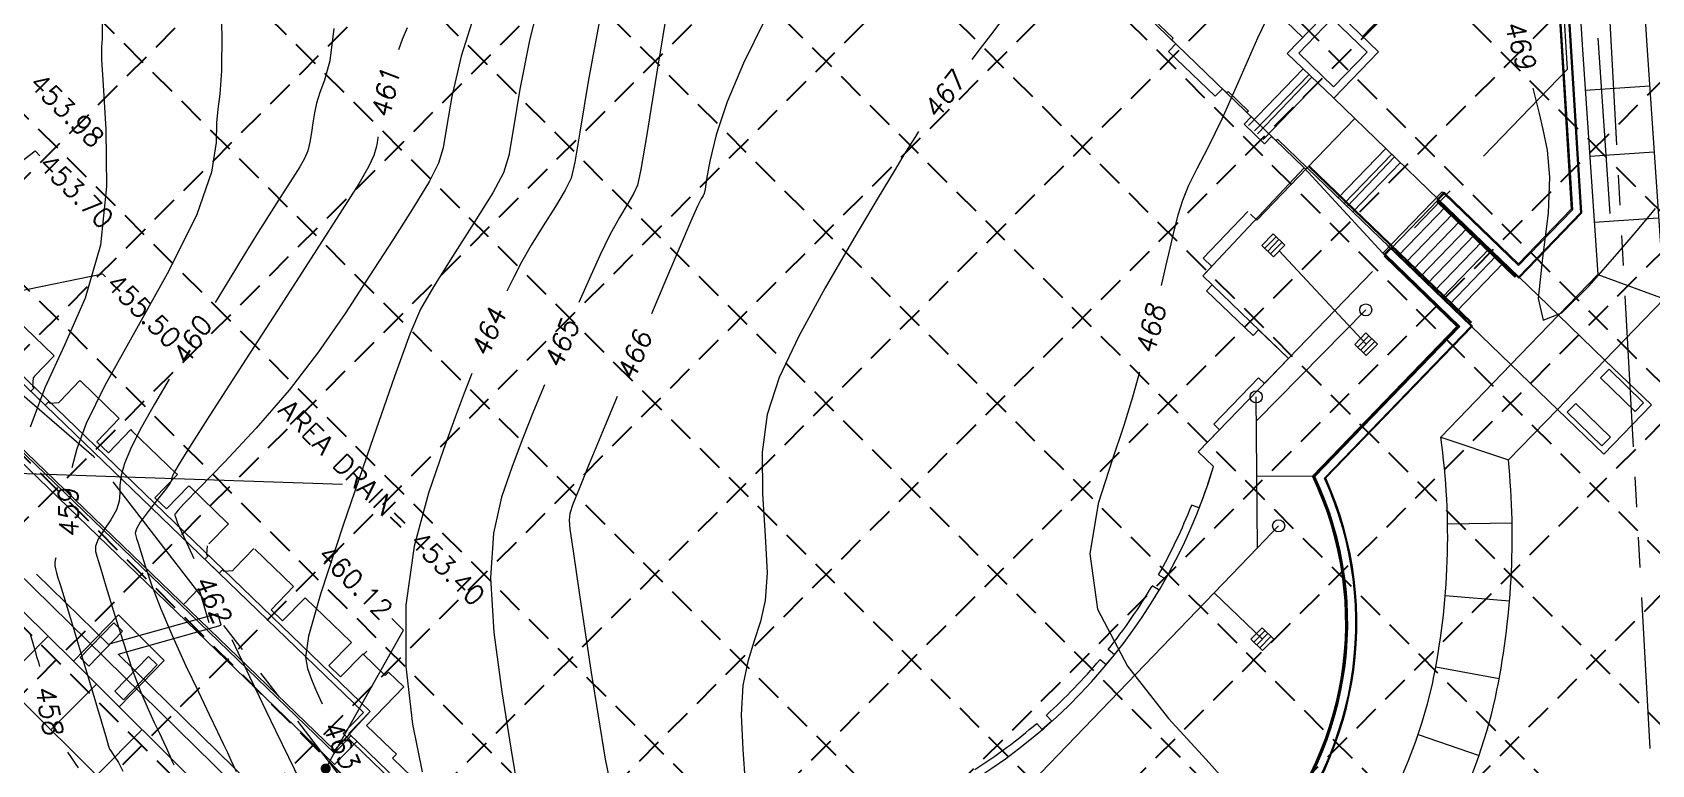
# Model space of a CAD drawing. Header units: inches. Extents: x 4334 to 5439, y 4649 to 5754.
# Drawn here: x 4893.8 to 5094.6, y 5008.4 to 5099.3 of the extents above; entities that cross this region are included whole.
import ezdxf
from ezdxf.enums import TextEntityAlignment as Align

# ---------------------------------------------------------------- set-up
doc = ezdxf.new("R2010")
doc.units = ezdxf.units.IN
doc.header["$LTSCALE"] = 30
doc.header["$MEASUREMENT"] = 0
for name, pattern in [('DASHED', [0.75, 0.5, -0.25]), ('DIVIDE2', [0.625, 0.25, -0.125, 0, -0.125, 0, -0.125]), ('HIDDEN', [0.375, 0.25, -0.125]), ('PHANTOM2', [1.25, 0.625, -0.125, 0.125, -0.125, 0.125, -0.125])]:
    doc.linetypes.add(name, pattern=pattern)
for name, color, linetype in [('0s-furniture', 7, 'Continuous'), ('0s-handrail', 7, 'Continuous'), ('0S-jnts', 7, 'Continuous'), ('0s-paving', 1, 'Continuous'), ('0s-paving detail', 1, 'Continuous'), ('0S-walk', 1, 'Continuous'), ('0S-wall', 1, 'Continuous'), ('0s-wall cap', 1, 'Continuous'), ('BLDG', 10, 'Continuous'), ('BLDG BELOW', 6, 'DASHED'), ('BNDY RWC', 4, 'PHANTOM2'), ('C-BLDG', 7, 'Continuous'), ('CONC', 8, 'Continuous'), ('DA LINE', 211, 'DIVIDE2'), ('EC', 15, 'Continuous'), ('GRID', 254, 'HIDDEN'), ('PC', 15, 'Continuous'), ('SW_AREA_DRAINS', 7, 'Continuous'), ('SW_PERF_DRAIN', 183, 'Continuous'), ('SW_PIPE', 30, 'Continuous'), ('SW_PIPE_HDPE', 6, 'Continuous'), ('SW_PIPE_HDPE_18', 1, 'Continuous')]:
    doc.layers.add(name, color=color, linetype=linetype)
doc.styles.add('C80', font='SIMPLEX.shx', dxfattribs={"height": 0.04})

# ---------------------------------------------------------------- blocks, each defined once
blk = doc.blocks.new('_Dot')
at = {"color": 0, "linetype": 'ByBlock', "lineweight": -2}
blk.add_line((-0.5, 0), (-1, 0), dxfattribs=at)
at = {"color": 0, "linetype": 'ByBlock', "const_width": 0.5}
blk.add_lwpolyline([(-0.25, 0, 1), (0.25, 0, 1)], format="xyb", close=True, dxfattribs=at)

msp = doc.modelspace()

# ---------------------------------------------------------------- linework, layer by layer
at = {"layer": '0s-furniture', "color": 7, "lineweight": 0}
for points in [[(5089.34, 5057.49), (5093.63, 5053.3), (5092.59, 5052.23), (5088.29, 5056.41)], [(5085.21, 5053.25), (5089.51, 5049.06), (5088.46, 5047.99), (5084.16, 5052.17)], [(4899.74, 5021.71), (4903.91, 5026.02), (4904.99, 5024.98), (4900.82, 5020.66)], [(4904.05, 5017.54), (4908.22, 5021.85), (4909.3, 5020.81), (4905.13, 5016.49)]]:
    msp.add_lwpolyline(points, close=True, dxfattribs=at)
at = {"layer": '0s-handrail', "color": 7, "lineweight": 0}
for p, q in [((5072.19, 5063.23), (5052.07, 5082.64)), ((5072.28, 5063.32), (5052.16, 5082.73)), ((5077.66, 5068.89), (5067.95, 5078.27)), ((5077.75, 5068.98), (5068.04, 5078.36))]:
    msp.add_line(p, q, dxfattribs=at)
at = {"layer": '0S-jnts', "color": 7, "lineweight": 0}
for p, q in [((5086.4, 5092.1), (5094.38, 5092.64)), ((5086.95, 5083.91), (5094.93, 5084.45)), ((5087.51, 5075.72), (5095.49, 5076.26)), ((5077.75, 5068.98), (5077.66, 5068.89)), ((5087.94, 5069.23), (5096.17, 5066.23)), ((5077.17, 5058.07), (5083.07, 5064.19)), ((5083.07, 5064.19), (5088.83, 5058.63)), ((5072.28, 5063.32), (5072.19, 5063.23)), ((5077.17, 5058.07), (5082.93, 5052.51)), ((5082.93, 5052.51), (5088.83, 5058.63)), ((5068.48, 5049.07), (5076.87, 5046.24)), ((5069.32, 5038.3), (5077.32, 5038.44)), ((5069.03, 5029.41), (5077, 5028.75)), ((4890.16, 5018.68), (4895.78, 5024.37)), ((4898.93, 5021.26), (4904.61, 5015.62)), ((5067.86, 5020.58), (5075.72, 5019.14)), ((4901.77, 5018.44), (4896.13, 5012.76)), ((4907.45, 5012.8), (4901.81, 5007.12)), ((5065.66, 5012.16), (5073.23, 5009.58))]:
    msp.add_line(p, q, dxfattribs=at)
at = {"layer": '0s-paving', "color": 7, "lineweight": 0}
for p, q in [((5089.35, 5172.67), (5094, 5098.28)), ((5081.36, 5172.17), (5086.01, 5097.78)), ((5058.78, 5098.77), (5068.5, 5108.84)), ((5094, 5098.26), (5096.17, 5066.23)), ((5086.02, 5097.72), (5087.94, 5069.23)), ((5068.21, 5078.54), (5055.2, 5091.1)), ((5051.9, 5082.47), (5062.06, 5072.65)), ((5062.3, 5072.42), (5068.21, 5078.54)), ((5063.2, 5071.55), (5069.11, 5077.67)), ((5064.1, 5070.69), (5070.01, 5076.8)), ((5065, 5069.82), (5070.91, 5075.93)), ((5065.9, 5068.95), (5071.81, 5075.07)), ((5066.8, 5068.08), (5072.71, 5074.2)), ((5067.7, 5067.21), (5073.6, 5073.33)), ((5068.6, 5066.35), (5074.5, 5072.46)), ((5069.5, 5065.48), (5075.4, 5071.59)), ((5070.4, 5064.61), (5076.3, 5070.73)), ((5083.07, 5064.19), (5078.15, 5068.95)), ((4877.59, 5042.33), (4898.93, 5021.26)), ((4880.21, 5028.56), (4921.51, 4987.56)), ((4904.49, 5027.01), (4898.93, 5021.26)), ((4904.49, 5027.01), (4910.17, 5021.37)), ((4910.17, 5021.37), (4904.61, 5015.62)), ((4904.61, 5015.62), (4927.15, 4993.24))]:
    msp.add_line(p, q, dxfattribs=at)
for centre, radius, start, end in [((4979.96, 5036.75), 89.37, 348.1676, 7.9213), ((4979.96, 5036.75), 97.37, 348.1676, 5.5921), ((5006.15, 5032.4), 62.86, 276.1181, 347.1541), ((5006.15, 5032.4), 70.85, 333.2397, 347.2708)]:
    msp.add_arc(centre, radius, start, end, dxfattribs=at)
at = {"layer": '0s-paving detail', "color": 7, "lineweight": 0}
for p, q in [((5051.35, 5098.63), (5041.64, 5108.01)), ((5044.65, 5087.73), (5051.42, 5094.75)), ((5045.37, 5087.04), (5052.14, 5094.05)), ((5045.73, 5086.69), (5052.5, 5093.7)), ((5046.45, 5085.99), (5053.22, 5093.01)), ((5057.81, 5088.58), (5051.9, 5082.47)), ((5055.77, 5078.73), (5061.67, 5084.85)), ((5056.49, 5078.04), (5062.39, 5084.15)), ((5056.85, 5077.69), (5062.75, 5083.81)), ((5057.57, 5077), (5063.47, 5083.11))]:
    msp.add_line(p, q, dxfattribs=at)
at = {"layer": '0S-walk', "color": 7, "lineweight": 0}
for p, q in [((5083.07, 5064.19), (5087.94, 5069.23)), ((5088.83, 5058.63), (5096.17, 5066.23)), ((5077.17, 5058.07), (5072.24, 5062.83)), ((5068.48, 5049.07), (5077.17, 5058.07))]:
    msp.add_line(p, q, dxfattribs=at)
for points in [[(5094.59, 5053.08), (5088.83, 5058.63)], [(5094.59, 5053.08), (5088.68, 5046.96), (5082.93, 5052.51), (5076.87, 5046.24)]]:
    msp.add_lwpolyline(points, dxfattribs=at)
at = {"layer": '0S-wall', "color": 7, "lineweight": 0}
for p, q in [((5078.87, 5172.02), (5084.79, 5077.27)), ((5079.86, 5172.08), (5085.82, 5076.89)), ((5068.21, 5078.54), (5068.9, 5079.26)), ((5078.15, 5068.95), (5068.21, 5078.54)), ((5078.12, 5070.36), (5068.9, 5079.26)), ((5078.12, 5070.36), (5084.79, 5077.27)), ((5078.15, 5068.95), (5085.82, 5076.89)), ((5061.61, 5071.7), (5062.3, 5072.42)), ((5072.24, 5062.83), (5061.82, 5072.89)), ((5070.83, 5062.8), (5061.61, 5071.7)), ((5052.85, 5044.18), (5070.83, 5062.8)), ((5054.05, 5043.98), (5072.24, 5062.83))]:
    msp.add_line(p, q, dxfattribs=at)
for points in [[(5060.75, 5096.86), (5055, 5102.41), (5049.44, 5096.66), (5055.2, 5091.1)], [(5055.02, 5101), (5059.34, 5096.83), (5055.17, 5092.51), (5050.86, 5096.68)]]:
    msp.add_lwpolyline(points, close=True, dxfattribs=at)
for radius, start, end in [(42.33, 246.6305, 25.3891), (43.33, 247.5486, 24.471)]:
    msp.add_arc((5014.61, 5026.03), radius, start, end, dxfattribs=at)
at = {"layer": '0s-wall cap', "color": 7, "lineweight": 0}
for p, q in [((5078.74, 5172.01), (5084.66, 5077.32)), ((5079.99, 5172.09), (5085.94, 5076.84)), ((5068.03, 5078.54), (5068.9, 5079.44)), ((5078.15, 5068.77), (5068.03, 5078.54)), ((5078.12, 5070.54), (5068.9, 5079.44)), ((5078.12, 5070.54), (5084.66, 5077.32)), ((5078.15, 5068.77), (5085.94, 5076.84)), ((5061.43, 5071.7), (5062.3, 5072.6)), ((5072.42, 5062.83), (5062.3, 5072.6)), ((5070.65, 5062.8), (5061.43, 5071.7)), ((5052.7, 5044.21), (5070.65, 5062.8)), ((5054.2, 5043.96), (5072.42, 5062.83))]:
    msp.add_line(p, q, dxfattribs=at)
for radius, start, end in [(42.21, 246.5131, 25.5065), (43.46, 247.6607, 24.3589)]:
    msp.add_arc((5014.61, 5026.03), radius, start, end, dxfattribs=at)
at = {"layer": 'BLDG', "color": 7, "lineweight": 0}
for p, q in [((5032.75, 5100.96), (5035.27, 5098.53)), ((5035.27, 5098.53), (5035.09, 5098.35)), ((5035.09, 5098.35), (5035.63, 5097.83)), ((5035.27, 5098.53), (5035.27, 5098.53)), ((5035.63, 5097.83), (5034.73, 5096.9)), ((5034.73, 5096.9), (5040.49, 5091.34)), ((5040.49, 5091.34), (5041.39, 5092.27)), ((5041.39, 5092.27), (5041.93, 5091.75)), ((5041.93, 5091.75), (5042.1, 5091.93)), ((5042.1, 5091.93), (5044.62, 5089.5)), ((5044.98, 5088.8), (5044.09, 5087.87)), ((5044.62, 5089.5), (5044.44, 5089.32)), ((5044.44, 5089.32), (5044.98, 5088.8)), ((5044.09, 5087.87), (5046.61, 5085.44)), ((5046.61, 5085.44), (5047.5, 5086.37)), ((5047.5, 5086.37), (5048.04, 5085.85)), ((5048.04, 5085.85), (5048.22, 5086.03)), ((5048.22, 5086.03), (5051.9, 5082.47)), ((5051.9, 5082.47), (5045.65, 5075.99)), ((5044.57, 5077.03), (5039.02, 5071.28)), ((5045.65, 5075.99), (5044.9, 5076.71)), ((4873.84, 5073.85), (4934.9, 5014.9)), ((5040.1, 5070.24), (5038.97, 5069.07)), ((5039.02, 5071.28), (5040.1, 5070.24)), ((5038.97, 5069.07), (5040.14, 5067.94)), ((5040.14, 5067.94), (5039.44, 5067.22)), ((5039.44, 5067.22), (5045.2, 5061.66)), ((4891.72, 5063.76), (4896.43, 5059.22)), ((5045.2, 5061.66), (5045.89, 5062.38)), ((5045.89, 5062.38), (5049.58, 5058.82)), ((4896.55, 5059.16), (4894.09, 5056.61)), ((4896.43, 5059.22), (4896.43, 5059.22)), ((4896.43, 5059.22), (4896.43, 5059.22)), ((4896.43, 5059.22), (4896.43, 5059.22)), ((4896.43, 5059.22), (4896.43, 5059.22)), ((4896.43, 5059.22), (4896.43, 5059.22)), ((4896.43, 5059.22), (4896.43, 5059.22)), ((4896.55, 5059.16), (4896.46, 5059.25)), ((5049.58, 5058.82), (5046.6, 5055.73)), ((4893.92, 5056.43), (4893.85, 5055.34)), ((4894, 5056.52), (4893.92, 5056.43)), ((4894.09, 5056.61), (4894, 5056.52)), ((4894, 5056.52), (4894, 5056.52)), ((4894.09, 5056.61), (4894.09, 5056.61)), ((4897.27, 5053.54), (4899.73, 5056.09)), ((4899.73, 5056.09), (4899.82, 5056.01)), ((4899.82, 5056.01), (4904.52, 5051.46)), ((5045.88, 5056.43), (5040.32, 5050.67)), ((5046.6, 5055.73), (5045.88, 5056.43)), ((4894.09, 5055.23), (4893.62, 5054.75)), ((4893.62, 5054.75), (4895.42, 5053.01)), ((4893.85, 5055.34), (4893.94, 5055.25)), ((4893.94, 5055.25), (4893.94, 5055.25)), ((4893.94, 5055.25), (4894.09, 5055.23)), ((4895.42, 5053.01), (4895.83, 5053.43)), ((4895.83, 5053.43), (4895.91, 5053.34)), ((4895.91, 5053.34), (4895.91, 5053.34)), ((4895.91, 5053.34), (4896, 5053.26)), ((4896, 5053.26), (4897.09, 5053.36)), ((4897.09, 5053.36), (4897.18, 5053.45)), ((4897.18, 5053.45), (4897.27, 5053.54)), ((4897.18, 5053.45), (4897.18, 5053.45)), ((4897.27, 5053.54), (4897.27, 5053.54)), ((4904.61, 5051.38), (4901.83, 5048.5)), ((4903.27, 5047.11), (4906.05, 5049.99)), ((4904.52, 5051.46), (4904.52, 5051.46)), ((4904.61, 5051.38), (4904.52, 5051.46)), ((4904.61, 5051.38), (4904.61, 5051.38)), ((4906.05, 5049.99), (4906.14, 5049.9)), ((4906.14, 5049.9), (4911.72, 5044.52)), ((5041.04, 5049.98), (5038.41, 5047.25)), ((5040.32, 5050.67), (5041.04, 5049.98)), ((4901.83, 5048.5), (4903.27, 5047.11)), ((5038.41, 5047.25), (5040.31, 5045.42)), ((4911.81, 5044.43), (4909.03, 5041.55)), ((4911.81, 5044.43), (4911.72, 5044.52)), ((4910.47, 5040.16), (4913.25, 5043.04)), ((4913.25, 5043.04), (4913.34, 5042.95)), ((4913.34, 5042.95), (4918.04, 5038.41)), ((4909.03, 5041.55), (4910.47, 5040.16)), ((5038.52, 5040.28), (5037.58, 5040.63)), ((4918.13, 5038.32), (4915.73, 5035.84)), ((4918.13, 5038.32), (4918.04, 5038.41)), ((4915.61, 5034.33), (4915.2, 5033.91)), ((4915.2, 5033.91), (4917, 5032.18)), ((4915.5, 5035.6), (4915.43, 5034.5)), ((4915.43, 5034.5), (4915.52, 5034.42)), ((4915.52, 5034.42), (4915.52, 5034.42)), ((4915.52, 5034.42), (4915.61, 5034.33)), ((4918.91, 5032.77), (4921.31, 5035.26)), ((4921.4, 5035.17), (4926.11, 5030.63)), ((4917, 5032.18), (4917.41, 5032.6)), ((4917.41, 5032.6), (4917.5, 5032.51)), ((4917.5, 5032.51), (4917.5, 5032.51)), ((4917.5, 5032.51), (4917.59, 5032.42)), ((4917.59, 5032.42), (4918.68, 5032.53)), ((4918.68, 5032.53), (4918.76, 5032.62)), ((4918.76, 5032.62), (4918.82, 5032.68)), ((4918.76, 5032.62), (4918.76, 5032.62)), ((4918.82, 5032.68), (4918.91, 5032.77)), ((5033.47, 5031.97), (5034.35, 5031.47)), ((4926.2, 5030.54), (4923.42, 5027.66)), ((4926.2, 5030.54), (4926.11, 5030.63)), ((5033.55, 5030.09), (5032.68, 5030.6)), ((5034.35, 5031.47), (5033.55, 5030.09)), ((5033.55, 5030.09), (5033.55, 5030.09)), ((5034.35, 5031.47), (5034.35, 5031.47)), ((4924.86, 5026.27), (4927.64, 5029.15)), ((4927.64, 5029.15), (4927.73, 5029.06)), ((4927.73, 5029.06), (4933.3, 5023.68)), ((4923.42, 5027.66), (4924.86, 5026.27)), ((4933.39, 5023.59), (4930.61, 5020.72)), ((4932.05, 5019.33), (4934.83, 5022.2)), ((4933.39, 5023.59), (4933.3, 5023.68)), ((4934.83, 5022.2), (4934.92, 5022.12)), ((5027, 5020.85), (5028, 5022.08)), ((5028, 5022.08), (5027.22, 5022.72)), ((5028, 5022.08), (5028, 5022.08)), ((4930.61, 5020.72), (4932.05, 5019.33)), ((5026.22, 5021.49), (5027, 5020.85)), ((5027, 5020.85), (5027, 5020.85)), ((4934.9, 5014.9), (4932.38, 5012.29)), ((5020.23, 5013.84), (5019.04, 5012.79)), ((5019.56, 5014.59), (5020.23, 5013.84)), ((5020.23, 5013.84), (5020.23, 5013.84)), ((4932.38, 5012.29), (4959.54, 4986.07)), ((5019.04, 5012.79), (5018.37, 5013.55)), ((5019.04, 5012.79), (5019.04, 5012.79))]:
    msp.add_line(p, q, dxfattribs=at)
msp.add_lwpolyline([(4935.3, 5022.51), (4934.89, 5022.09), (4937.59, 5019.48), (4937.99, 5019.9), (4937.99, 5019.9), (4937.99, 5019.9), (4937.99, 5019.9), (4937.99, 5019.9), (4939.88, 5018.08), (4939.88, 5018.08), (4939.88, 5018.08), (4939.88, 5018.08), (4935.28, 5013.31), (4938.34, 5010.36), (4938.97, 5009.75), (4938.48, 5009.24), (4938.48, 5009.24), (4940.91, 5006.9)], dxfattribs=at)
for centre, radius, start, end in [((4973.27, 5065.82), 70.07, 338.6218, 343.0727), ((4973.49, 5065.75), 68.84, 330.6169, 338.6031), ((4973.49, 5065.74), 68.84, 321.3167, 329.3032), ((4973.49, 5065.74), 68.84, 312.0166, 320.0033), ((4973.47, 5065.75), 68.85, 302.7174, 310.702)]:
    msp.add_arc(centre, radius, start, end, dxfattribs=at)
at = {"layer": 'BLDG BELOW', "lineweight": 0}
for p, q in [((5084.2, 5094.69), (5081.88, 5131.83)), ((5084.2, 5094.69), (5069.66, 5079.63)), ((5049.58, 5058.82), (5069.66, 5079.63))]:
    msp.add_line(p, q, dxfattribs=at)
at = {"layer": 'BNDY RWC', "color": 7, "lineweight": 0}
for p, q in [((4901.47, 5046.61), (4805.55, 5129.54)), ((5089.24, 5104.04), (5096.18, 4977.68)), ((4961.09, 4969.28), (4901.47, 5046.61))]:
    msp.add_line(p, q, dxfattribs=at)
at = {"layer": 'C-BLDG', "color": 7, "lineweight": 0}
for points in [[(4934.05, 5011.3), (4931.31, 5008.46), (4868.89, 5068.72), (4874.1, 5074.12)], [(4874.82, 5073.42), (4870.3, 5068.75), (4931.28, 5009.88), (4933.33, 5012)]]:
    msp.add_lwpolyline(points, dxfattribs=at)
at = {"layer": 'CONC', "color": 7, "lineweight": 0}
msp.add_line((5089.49, 5076.81), (5088.01, 5098.53), dxfattribs=at)
at = {"layer": 'DA LINE', "color": 7, "linetype": 'Continuous', "lineweight": 0}
for p, q in [((4890.02, 5238.74), (5051.55, 5082.46)), ((5084.79, 5077.27), (5077.05, 5198.85)), ((4935.72, 5015.03), (4832.67, 5114.52)), ((5051.55, 5082.46), (5038.97, 5069.07)), ((5051.55, 5082.46), (5061.31, 5071.88)), ((5061.31, 5071.88), (5068.66, 5079.49)), ((5068.66, 5079.49), (5078.12, 5070.36)), ((5078.12, 5070.36), (5084.79, 5077.27)), ((5070.77, 5062.75), (5061.31, 5071.88)), ((4931.28, 5010.23), (4870.66, 5068.75)), ((5038.97, 5069.07), (5049.58, 5058.82)), ((5052.85, 5044.18), (5070.77, 5062.75)), ((5049.58, 5058.82), (5038.41, 5047.25)), ((5038.41, 5047.25), (5040.31, 5045.42)), ((4935.72, 5015.03), (4931.28, 5010.23)), ((4933.09, 5012.3), (4935.72, 5015.03)), ((4959.53, 4986.78), (4933.09, 5012.3))]:
    msp.add_line(p, q, dxfattribs=at)
for centre, radius, start, end in [((4973.64, 5065.58), 69.65, 288.8509, 343.1685), ((5014.61, 5026.03), 42.33, 246.6305, 25.3891)]:
    msp.add_arc(centre, radius, start, end, dxfattribs=at)
at = {"layer": 'EC', "color": 43, "lineweight": 0, "flags": 128}
for points in [[(4910.9, 5128.36), (4912.99, 5122.75), (4914.84, 5117.01), (4916.24, 5111.03), (4917.03, 5104.85), (4917.31, 5099.09), (4917.26, 5094.51), (4917.06, 5091.62), (4916.82, 5089.76), (4916.68, 5088.03), (4916.62, 5085.59), (4916.04, 5081.93), (4914.22, 5076.66), (4910.75, 5069.68), (4906.54, 5062.12), (4902.81, 5055.46), (4900.5, 5050.76), (4899.33, 5047.62), (4898.73, 5045.26)], [(4901.29, 5107.43), (4901.68, 5106.12), (4902.03, 5104.73), (4902.29, 5103.19), (4902.45, 5101.5), (4902.5, 5099.84), (4902.47, 5098.48), (4902.41, 5097.46), (4902.41, 5095.91), (4902.59, 5092.73), (4902.94, 5087.2), (4903.03, 5080.16), (4902.29, 5072.87), (4900.38, 5066.29), (4897.83, 5060.46), (4895.36, 5055.18), (4893.57, 5050.28)], [(4957.14, 5104.79), (4955.52, 5098.46), (4954.29, 5092.22), (4953.45, 5087.17), (4952.91, 5084.01), (4952.23, 5081.84), (4950.91, 5079.37), (4948.63, 5075.7), (4945.94, 5071.46), (4943.56, 5067.69), (4941.97, 5064.94), (4940.64, 5061.85), (4938.73, 5056.58), (4935.74, 5048.03), (4932.35, 5038.13), (4929.54, 5029.58), (4928.06, 5024.36), (4927.69, 5021.76), (4927.95, 5020.37), (4928.46, 5019.01), (4929.08, 5017.53), (4929.76, 5015.98)], [(4948.86, 5102.2), (4946.98, 5096.32), (4945.83, 5091.3), (4945.17, 5087.47), (4944.75, 5084.94), (4944.18, 5083.03), (4943.07, 5080.82), (4941.15, 5077.62), (4938.57, 5073.59), (4935.65, 5069.08), (4932.6, 5064.41), (4929.32, 5059.66), (4925.66, 5054.88), (4921.58, 5050.17), (4917.64, 5045.95), (4914.5, 5042.72), (4912.66, 5040.83), (4911.85, 5039.96), (4911.6, 5039.65), (4911.51, 5039.51), (4911.49, 5039.43), (4911.5, 5039.38), (4911.51, 5039.33), (4911.53, 5039.25), (4911.57, 5039.13), (4911.64, 5038.92), (4911.79, 5038.53), (4912.08, 5037.84), (4912.56, 5036.78), (4913.17, 5035.46), (4913.85, 5033.99)], [(4972.66, 5102.86), (4971.22, 5094.08), (4970.01, 5086.58), (4969.3, 5082.26), (4968.88, 5080.31), (4968.42, 5079.31), (4967.65, 5078.05), (4966.63, 5076.31), (4965.44, 5074.15), (4964.19, 5071.59), (4962.91, 5068.75), (4961.61, 5065.78)], [(5048.14, 5103.59), (5045.76, 5098.53), (5043.42, 5093.24), (5041.32, 5088.52), (5039.58, 5084.96), (5038.22, 5082.35), (5037.18, 5080.29), (5036.43, 5078.42), (5035.86, 5076.58), (5035.37, 5074.64), (5034.87, 5072.51), (5034.34, 5070.23), (5033.8, 5067.88)], [(4964.14, 5100.75), (4962.76, 5093.16), (4961.73, 5086.88), (4961.11, 5083.15), (4960.62, 5081.18), (4959.9, 5079.7), (4958.68, 5077.69), (4957.17, 5075.28), (4955.69, 5072.86), (4954.49, 5070.75), (4953.52, 5068.89), (4952.67, 5067.17)], [(4984.53, 5100.59), (4982.01, 5095.46), (4979.97, 5090.65), (4978.62, 5086.54), (4977.84, 5083.3), (4977.44, 5081.05), (4977.24, 5079.82), (4977.12, 5079.27), (4977, 5079.01), (4976.78, 5078.62), (4976.32, 5077.7), (4975.47, 5075.83), (4974.15, 5072.76), (4972.47, 5068.79), (4970.62, 5064.36)], [(5014.4, 5101.29), (5012.62, 5098.94), (5011.34, 5097.26), (5010.31, 5095.92)], [(4931.21, 5099.74), (4930.7, 5095.74), (4930.07, 5093.35), (4929.49, 5091.81), (4929.07, 5090.5), (4928.8, 5089.27), (4928.61, 5088.05), (4928.44, 5086.83), (4928.25, 5085.66), (4927.98, 5084.58), (4927.59, 5083.63), (4927.01, 5082.6), (4926.14, 5081.24), (4924.94, 5079.38), (4923.47, 5077.08), (4921.83, 5074.47), (4920.09, 5071.67), (4918.3, 5068.75), (4916.48, 5065.77)], [(4940.31, 5099.84), (4939.7, 5098.39), (4939.21, 5097.11)], [(5079.87, 5092.34), (5080.26, 5090.86), (5080.67, 5089.21), (5081.15, 5087.21), (5081.65, 5084.66), (5081.96, 5081.3), (5081.8, 5076.83), (5081.09, 5071.31), (5080.57, 5066.26), (5081.17, 5063.56), (5083.5, 5064.48), (5086.88, 5067.82), (5090.34, 5071.8), (5093.07, 5074.98), (5095.1, 5077.44)], [(4936.67, 5086.31), (4936.65, 5086.17), (4936.61, 5085.94), (4936.57, 5085.57), (4936.47, 5084.97), (4936.17, 5084.01), (4935.51, 5082.58), (4934.3, 5080.48), (4932.24, 5077.24), (4929.05, 5072.3), (4924.66, 5065.48), (4919.89, 5058.08), (4915.84, 5051.77), (4913.31, 5047.8), (4912.04, 5045.77), (4911.5, 5044.84), (4911.24, 5044.34), (4911.13, 5044.03), (4911.1, 5043.85), (4911.07, 5043.68), (4910.87, 5043.33), (4910.33, 5042.58), (4909.34, 5041.33), (4908.18, 5039.85), (4907.21, 5038.53), (4906.72, 5037.67), (4906.59, 5037.16), (4906.65, 5036.84), (4906.76, 5036.49), (4906.94, 5035.9), (4907.27, 5034.83), (4907.8, 5033.1), (4908.61, 5030.73), (4909.74, 5027.77), (4911.2, 5024.36), (4912.83, 5020.79), (4914.41, 5017.46), (4915.75, 5014.67), (4916.8, 5012.49), (4917.54, 5010.94), (4918.01, 5009.94), (4918.43, 5009.01), (4919.1, 5007.59)], [(5003.73, 5086.98), (5003.32, 5086.34), (5002.89, 5085.65), (5002.4, 5084.87), (5001.78, 5083.86), (5000.68, 5082.06), (4998.72, 5078.8), (4995.69, 5073.71), (4992.15, 5067.6), (4988.87, 5061.57), (4986.45, 5056.44), (4984.96, 5051.86), (4984.31, 5047.19), (4984.35, 5042.02), (4984.7, 5036.81), (4984.94, 5032.25), (4984.71, 5028.82), (4984.11, 5026.18), (4983.33, 5023.81), (4982.53, 5021.25), (4981.93, 5018.25), (4981.71, 5014.6), (4981.94, 5010.33), (4982.21, 5006.19)], [(4910.78, 5056.25), (4908.98, 5053.17), (4907.36, 5050.28), (4906.08, 5047.78), (4905.27, 5045.81), (4904.84, 5044.3), (4904.69, 5043.1), (4904.67, 5042.08), (4904.6, 5041.11), (4904.27, 5040.05), (4903.56, 5038.81), (4902.7, 5037.54), (4901.99, 5036.4), (4901.67, 5035.53), (4901.66, 5034.87), (4901.81, 5034.29), (4902.01, 5033.65), (4902.35, 5032.55), (4902.95, 5030.57), (4903.89, 5027.46), (4905.04, 5023.78), (4906.22, 5020.25), (4907.28, 5017.44), (4908.18, 5015.31), (4908.95, 5013.67), (4909.58, 5012.34), (4910.09, 5011.29), (4910.46, 5010.49), (4910.71, 5009.92), (4910.9, 5009.46), (4911.09, 5008.99), (4911.35, 5008.4)], [(4948.31, 5056.97), (4947.36, 5054.52), (4946.25, 5051.54), (4944.79, 5047.53), (4942.95, 5042.1), (4941.19, 5035.53), (4940.12, 5028.21), (4940.14, 5020.61), (4940.98, 5013.46), (4942.15, 5007.54)], [(5031.1, 5057.12), (5030.23, 5054.02), (5029.17, 5050.52), (5027.73, 5046.22), (5025.99, 5040.85), (5024.96, 5034.59), (5025.92, 5027.73), (5029.62, 5020.67), (5034.73, 5014.16), (5039.38, 5009.07), (5042.15, 5005.97)], [(4957.32, 5055.55), (4955.99, 5052.28), (4954.66, 5048.92), (4953.31, 5045.41), (4952.01, 5041.62), (4951, 5037.16), (4950.62, 5031.63), (4951.06, 5024.82), (4952.05, 5017.46), (4953.16, 5010.5), (4954.09, 5004.75)], [(4966.35, 5054.12), (4964.53, 5049.72), (4962.89, 5045.76), (4961.62, 5042.67), (4960.85, 5040.73), (4960.49, 5039.6), (4960.4, 5038.78), (4960.49, 5037.63), (4960.87, 5034.9), (4961.71, 5029.21), (4963.11, 5019.89), (4964.87, 5009.14), (4966.76, 4999.89)], [(4896.73, 5034.11), (4896.65, 5033.82), (4896.6, 5033.51), (4896.61, 5033.16), (4896.68, 5032.74), (4896.81, 5032.23), (4897, 5031.61), (4897.26, 5030.77), (4897.73, 5029.28), (4898.55, 5026.57), (4899.81, 5022.42), (4901.2, 5017.77), (4902.37, 5013.87), (4903.02, 5011.65), (4903.28, 5010.75), (4903.36, 5010.5), (4903.45, 5010.32), (4903.64, 5010.03), (4903.97, 5009.51), (4904.49, 5008.7), (4905.06, 5007.64)], [(4893.54, 5024.62), (4893.88, 5023.5), (4894.17, 5022.52), (4894.39, 5021.75), (4894.57, 5021.14), (4894.72, 5020.6)], [(4918.58, 5023.96), (4919.35, 5022.32), (4920.09, 5020.77), (4920.75, 5019.39), (4921.33, 5018.19), (4921.95, 5016.89), (4922.79, 5015.15), (4923.98, 5012.67), (4925.59, 5009.35), (4927.65, 5005.11)], [(4898.2, 5009.98), (4898.35, 5009.75), (4898.54, 5009.46), (4898.79, 5009.08), (4899.13, 5008.57), (4899.5, 5008.03)]]:
    msp.add_lwpolyline(points, dxfattribs=at)
at = {"layer": 'GRID', "color": 253, "linetype": 'HIDDEN', "ltscale": 0.45}
for p, q in [((4599.81, 5572.97), (5257.42, 4915.36)), ((4589.2, 5562.37), (5246.81, 4904.76)), ((4578.6, 5551.76), (5236.21, 4894.15)), ((4567.99, 5541.15), (5225.6, 4883.54)), ((4557.38, 5530.55), (5214.99, 4872.94)), ((4546.78, 5519.94), (5204.39, 4862.33)), ((4536.17, 5509.33), (5193.78, 4851.72)), ((4525.56, 5498.73), (5183.17, 4841.12)), ((4514.96, 5488.12), (5172.57, 4830.51)), ((4504.35, 5477.51), (5161.96, 4819.9)), ((4493.74, 5466.91), (5151.35, 4809.3)), ((4483.14, 5456.3), (5140.75, 4798.69)), ((4472.53, 5445.69), (5130.14, 4788.08)), ((5151.35, 5339.63), (4780.07, 4968.35)), ((5161.96, 5329.02), (4790.68, 4957.74)), ((5172.57, 5318.41), (4801.29, 4947.14)), ((5183.17, 5307.81), (4811.89, 4936.53)), ((5193.78, 5297.2), (4822.5, 4925.92)), ((5204.39, 5286.59), (4833.11, 4915.32)), ((5214.99, 5275.99), (4843.71, 4904.71)), ((5225.6, 5265.38), (4854.32, 4894.1)), ((5236.21, 5254.77), (4864.93, 4883.5)), ((5246.81, 5244.17), (4875.53, 4872.89)), ((5257.42, 5233.56), (4886.14, 4862.28)), ((5268.02, 5222.95), (4896.75, 4851.68)), ((5278.63, 5212.35), (4907.35, 4841.07))]:
    msp.add_line(p, q, dxfattribs=at)
at = {"layer": 'PC', "color": 43, "lineweight": 0}
for points in [[(4871.82, 5067.45), (4894.16, 5084.56), (4894.75, 5083.94)], [(4871.82, 5067.45), (4894.16, 5084.56), (4894.75, 5083.94)], [(4875.32, 5063.74), (4902.54, 5069.31), (4902.88, 5068.93)], [(4875.32, 5063.74), (4902.54, 5069.31), (4902.88, 5068.93)], [(4867.4, 5066.6), (4889.42, 5044.66), (4932.29, 5043.25)], [(4867.4, 5066.6), (4889.42, 5044.66), (4932.29, 5043.25)], [(4930.81, 5009.05), (4939.84, 5025.14), (4938.41, 5026.57)], [(4930.81, 5009.05), (4939.84, 5025.14), (4938.41, 5026.57)]]:
    msp.add_lwpolyline(points, dxfattribs=at)
at = {"layer": 'SW_AREA_DRAINS', "color": 5, "lineweight": 0}
for p, q in [((5048.06, 5073.91), (5046.66, 5072.49)), ((5048.06, 5073.91), (5046.66, 5072.49)), ((5048.41, 5073.57), (5047.02, 5072.14)), ((5048.41, 5073.57), (5047.02, 5072.14)), ((5048.78, 5073.21), (5047.38, 5071.78)), ((5048.78, 5073.21), (5047.38, 5071.78)), ((5059.57, 5061.64), (5058.17, 5060.21)), ((5059.57, 5061.64), (5058.17, 5060.21)), ((5059.92, 5061.29), (5058.52, 5059.87)), ((5059.92, 5061.29), (5058.52, 5059.87)), ((5060.29, 5060.93), (5058.89, 5059.5)), ((5060.29, 5060.93), (5058.89, 5059.5)), ((5046.7, 5025.06), (5045.3, 5023.63)), ((5046.7, 5025.06), (5045.3, 5023.63)), ((5047.05, 5024.71), (5045.65, 5023.29)), ((5047.05, 5024.71), (5045.65, 5023.29)), ((5047.42, 5024.35), (5046.02, 5022.92)), ((5047.42, 5024.35), (5046.02, 5022.92))]:
    msp.add_line(p, q, dxfattribs=at)
for points in [[(5047.7, 5074.27), (5046.3, 5072.84), (5047.73, 5071.44), (5049.13, 5072.87)], [(5047.7, 5074.27), (5046.3, 5072.84), (5047.73, 5071.44), (5049.13, 5072.87)], [(5059.2, 5061.99), (5057.8, 5060.57), (5059.23, 5059.17), (5060.63, 5060.59)], [(5059.2, 5061.99), (5057.8, 5060.57), (5059.23, 5059.17), (5060.63, 5060.59)], [(5046.33, 5025.41), (5044.93, 5023.99), (5046.36, 5022.59), (5047.76, 5024.01)], [(5046.33, 5025.41), (5044.93, 5023.99), (5046.36, 5022.59), (5047.76, 5024.01)]]:
    msp.add_lwpolyline(points, close=True, dxfattribs=at)
at = {"layer": 'SW_PERF_DRAIN', "color": 5, "lineweight": 0, "ltscale": 0.5}
for p, q in [((5061.44, 5071.52), (5070.47, 5062.8)), ((5061.44, 5071.52), (5070.47, 5062.8)), ((4870.66, 5068.75), (4931.28, 5010.23)), ((4870.66, 5068.75), (4931.28, 5010.23)), ((5070.47, 5062.8), (5052.55, 5044.23)), ((5070.47, 5062.8), (5052.55, 5044.23)), ((4933.15, 5012.17), (4931.28, 5010.23)), ((4933.15, 5012.17), (4931.28, 5010.23))]:
    msp.add_line(p, q, dxfattribs=at)
msp.add_arc((5014.61, 5026.03), 42.08, 246.3951, 25.6245, dxfattribs=at)
msp.add_arc((5014.61, 5026.03), 42.08, 246.3951, 25.6245, dxfattribs=at)
at = {"layer": 'SW_PIPE', "color": 5, "lineweight": 0}
for p, q in [((4952.45, 4973.01), (4811.02, 5111.68)), ((4952.45, 4973.01), (4811.02, 5111.68)), ((4952.45, 4973.01), (4811.02, 5111.68)), ((4903.23, 5023.37), (4894.36, 5032.07)), ((4903.23, 5023.37), (4894.36, 5032.07)), ((4903.23, 5023.37), (4894.36, 5032.07)), ((4903.23, 5023.37), (4916.82, 5027.17)), ((4903.23, 5023.37), (4916.82, 5027.17)), ((4903.23, 5023.37), (4916.82, 5027.17)), ((4917.23, 5025.72), (4916.81, 5027.16)), ((4917.23, 5025.72), (4916.81, 5027.16)), ((4917.23, 5025.72), (4916.81, 5027.16)), ((4904.46, 5022.16), (4917.22, 5025.72)), ((4904.46, 5022.16), (4917.22, 5025.72)), ((4904.46, 5022.16), (4917.22, 5025.72)), ((4951.05, 4976.48), (4904.46, 5022.16)), ((4951.05, 4976.48), (4904.46, 5022.16)), ((4951.05, 4976.48), (4904.46, 5022.16))]:
    msp.add_line(p, q, dxfattribs=at)
at = {"layer": 'SW_PIPE_HDPE', "color": 5, "lineweight": 0}
for p, q in [((5048.43, 5072.16), (5059.22, 5060.58)), ((5048.43, 5072.16), (5059.22, 5060.58)), ((5059.17, 5064.84), (5045.61, 5051.07)), ((5059.17, 5064.84), (5045.61, 5051.07)), ((5045.73, 5035.32), (5045.58, 5054.07)), ((5045.73, 5035.32), (5045.58, 5054.07)), ((5052.55, 5044.23), (5045.66, 5044.18)), ((5052.55, 5044.23), (5045.66, 5044.18)), ((5045.73, 5035.32), (5002.54, 4990.48)), ((5045.73, 5035.32), (5002.54, 4990.48)), ((4914.49, 5030.27), (4912.66, 5028.38)), ((4914.49, 5030.27), (4912.66, 5028.38)), ((4914.49, 5030.27), (4915.69, 5026.07)), ((4914.49, 5030.27), (4915.69, 5026.07)), ((5046.35, 5024), (5040.37, 5029.75)), ((5046.35, 5024), (5040.37, 5029.75))]:
    msp.add_line(p, q, dxfattribs=at)
at = {"layer": 'SW_PIPE_HDPE_18', "color": 5, "lineweight": 0}
msp.add_line((5045.73, 5035.32), (5048.37, 5038.06), dxfattribs=at)
msp.add_line((5045.73, 5035.32), (5048.37, 5038.06), dxfattribs=at)
for centre in [(5059.17, 5064.84), (5059.17, 5064.84), (5045.58, 5054.07), (5045.58, 5054.07), (5048.37, 5038.06), (5048.37, 5038.06)]:
    msp.add_circle(centre, 0.75, dxfattribs=at)

# ---------------------------------------------------------------- block references
at = {"layer": 'PC', "color": 43, "lineweight": 0, "xscale": 1.25, "yscale": 1.25, "zscale": 1.25, "rotation": 240.7178998198012}
msp.add_blockref('_Dot', (4930.2, 5007.95), dxfattribs=at)
msp.add_blockref('_Dot', (4930.2, 5007.95), dxfattribs=at)

# ---------------------------------------------------------------- texts
at = {"layer": 'EC', "color": 43, "lineweight": 0, "style": 'C80', "oblique": 8}
for s, rotation, p in [('469', 286.5345, (5078.35, 5097.68)), ('461', 77.3589, (4937.63, 5091.78)), ('467', 52.3663, (5006.92, 5091.53)), ('460', 59.0321, (4913.61, 5061.02)), ('464', 67.0734, (4950.38, 5062.12)), ('468', 76.0478, (5032.51, 5062.49)), ('465', 67.2762, (4959.43, 5060.68)), ('466', 67.3878, (4968.48, 5059.24)), ('459', 91.5755, (4898.32, 5039.7)), ('462', 295.2187, (4916.21, 5028.97)), ('458', 281.1841, (4895.92, 5015.19)), ('463', 295.2129, (4932.08, 5010.94))]:
    msp.add_text(s, height=2.4, rotation=rotation, dxfattribs=at).set_placement(p, align=Align.MIDDLE_CENTER)
at = {"layer": 'PC', "color": 43, "lineweight": 0, "style": 'C80'}
for s, p in [('453.98', (4893.28, 5092.74)), ('453.98', (4893.28, 5092.74)), ('453.70', (4894.43, 5082.72)), ('453.70', (4894.43, 5082.72)), ('455.50', (4902.79, 5067.9)), ('455.50', (4902.79, 5067.9)), ('AREA DRAIN= 453.40', (4924.19, 5052.24)), ('AREA DRAIN= 453.40', (4924.19, 5052.24)), ('460.12', (4929.04, 5034.24)), ('460.12', (4929.04, 5034.24))]:
    msp.add_text(s, height=2.4, rotation=315, dxfattribs=at).set_placement(p)

doc.saveas('drawing.dxf')
